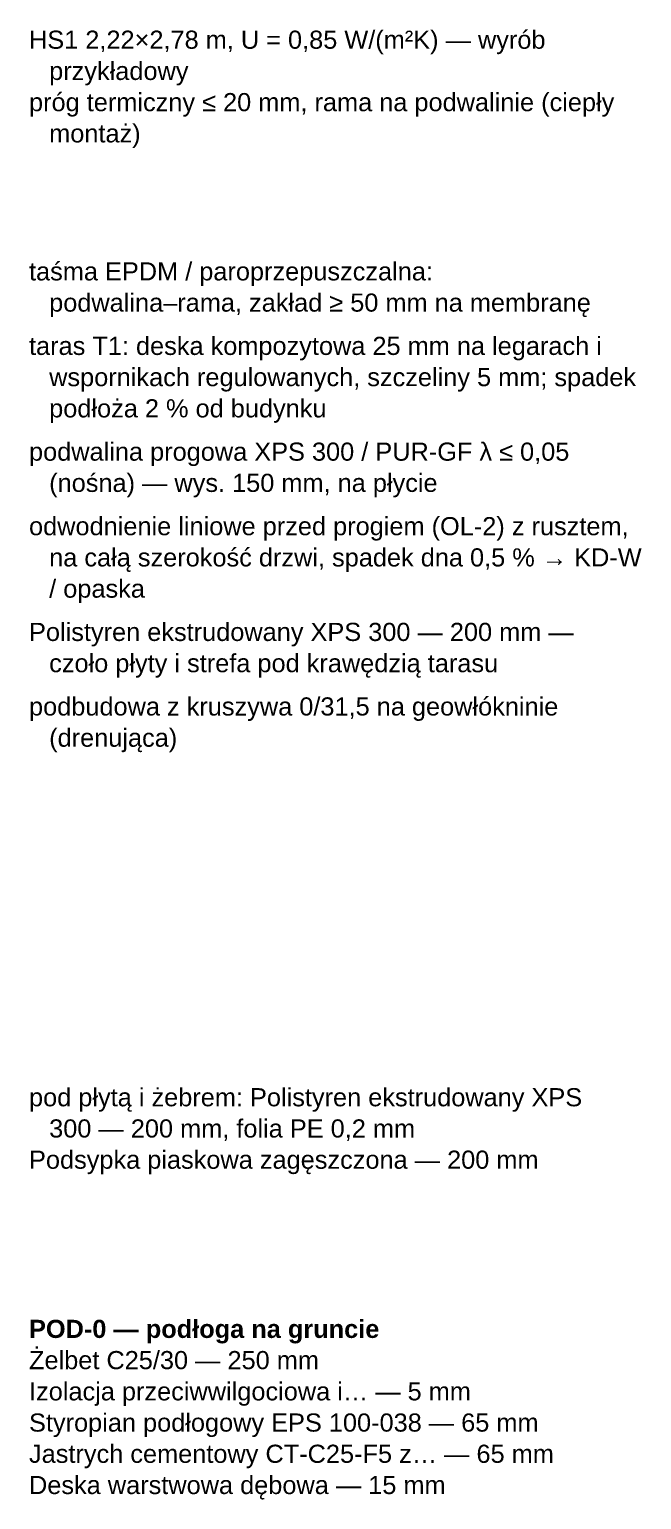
# Model space of a CAD drawing. Header units: metres. Extents: x -0.3 to 46, y -1.6 to 0.9.
# Drawn here: x 22.954 to 23.562, y -1.125 to 0.334 of the extents above; entities that cross this region are included whole.
import ezdxf

# ---------------------------------------------------------------- set-up
doc = ezdxf.new("R2010")
doc.units = ezdxf.units.M
doc.layers.add('A-OPISY', color=2, linetype='Continuous', lineweight=25)
doc.styles.add('PL_ARIAL', font='arial.ttf')
doc.styles.add('PL_ARIAL_B', font='arialbd.ttf')

msp = doc.modelspace()

# ---------------------------------------------------------------- texts
at = {"layer": 'A-OPISY'}
for s, style, p in [('HS1 2,22×2,78 m, U = 0,85 W/(m²K) — wyrób', 'PL_ARIAL', (22.9541, 0.3151)), ('przykładowy', 'PL_ARIAL', (22.9741, 0.2841)), ('próg termiczny ≤ 20 mm, rama na podwalinie (ciepły', 'PL_ARIAL', (22.9541, 0.2531)), ('montaż)', 'PL_ARIAL', (22.9741, 0.2221)), ('taśma EPDM / paroprzepuszczalna:', 'PL_ARIAL', (22.9541, 0.0851)), ('podwalina–rama, zakład ≥ 50 mm na membranę', 'PL_ARIAL', (22.9741, 0.0541)), ('taras T1: deska kompozytowa 25 mm na legarach i', 'PL_ARIAL', (22.9541, 0.0111)), ('wspornikach regulowanych, szczeliny 5 mm; spadek', 'PL_ARIAL', (22.9741, -0.0199)), ('podłoża 2 % od budynku', 'PL_ARIAL', (22.9741, -0.0509)), ('podwalina progowa XPS 300 / PUR-GF λ ≤ 0,05', 'PL_ARIAL', (22.9541, -0.0939)), ('(nośna) — wys. 150 mm, na płycie', 'PL_ARIAL', (22.9741, -0.1249)), ('odwodnienie liniowe przed progiem (OL-2) z rusztem,', 'PL_ARIAL', (22.9541, -0.1679)), ('na całą szerokość drzwi, spadek dna 0,5 % → KD-W', 'PL_ARIAL', (22.9741, -0.1989)), ('/ opaska', 'PL_ARIAL', (22.9741, -0.2299)), ('Polistyren ekstrudowany XPS 300 — 200 mm —', 'PL_ARIAL', (22.9541, -0.2729)), ('czoło płyty i strefa pod krawędzią tarasu', 'PL_ARIAL', (22.9741, -0.3039)), ('podbudowa z kruszywa 0/31,5 na geowłókninie', 'PL_ARIAL', (22.9541, -0.3469)), ('(drenująca)', 'PL_ARIAL', (22.9741, -0.3779)), ('pod płytą i żebrem: Polistyren ekstrudowany XPS', 'PL_ARIAL', (22.9541, -0.7349)), ('300 — 200 mm, folia PE 0,2 mm', 'PL_ARIAL', (22.9741, -0.7659)), ('Podsypka piaskowa zagęszczona — 200 mm', 'PL_ARIAL', (22.9541, -0.7969)), ('POD-0 — podłoga na gruncie', 'PL_ARIAL_B', (22.9541, -0.9649)), ('Żelbet C25/30 — 250 mm', 'PL_ARIAL', (22.9541, -0.9959)), ('Izolacja przeciwwilgociowa i… — 5 mm', 'PL_ARIAL', (22.9541, -1.0269)), ('Styropian podłogowy EPS 100-038 — 65 mm', 'PL_ARIAL', (22.9541, -1.0579)), ('Jastrych cementowy CT-C25-F5 z… — 65 mm', 'PL_ARIAL', (22.9541, -1.0889)), ('Deska warstwowa dębowa — 15 mm', 'PL_ARIAL', (22.9541, -1.1199))]:
    msp.add_text(s, height=0.018, dxfattribs=dict(at, style=style)).set_placement(p)

doc.saveas('drawing.dxf')
